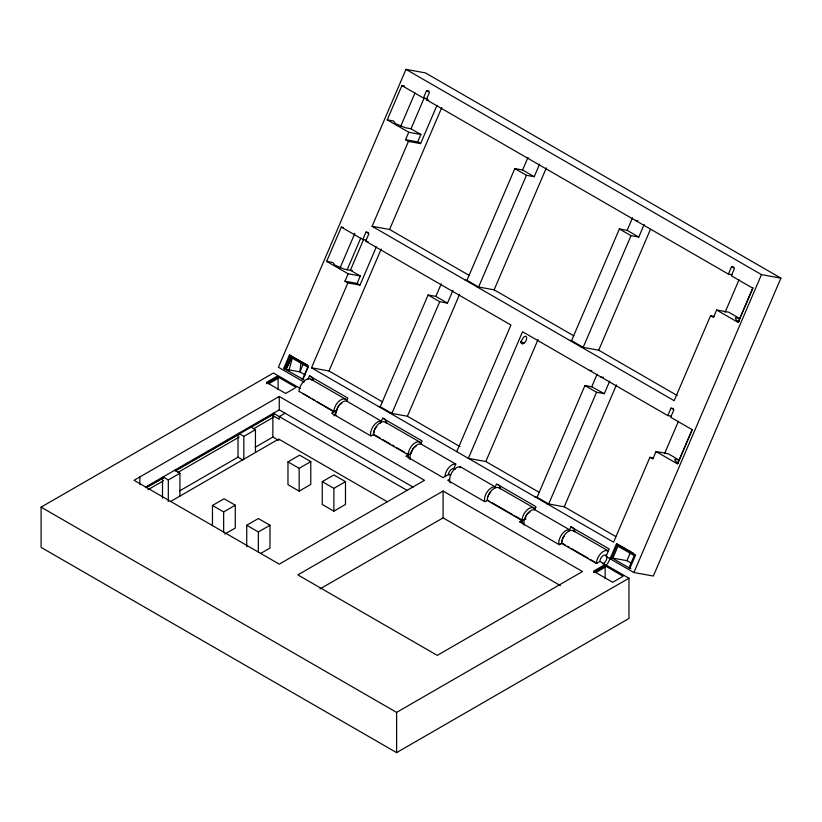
<?xml version="1.0" encoding="UTF-8"?>
<svg xmlns="http://www.w3.org/2000/svg" width="822" height="822" viewBox="0 0 822 822"><rect width="100%" height="100%" fill="white"/><g stroke="black" fill="none" stroke-linecap="round" stroke-linejoin="round"><path stroke-width="1.23" d="M301.078 361.731L299.896 371.863L305.168 374.894M444.959 476.575L445.298 474.315A9.854 5.692 -60 0 1 455.748 464.081L420.895 443.962A9.854 5.692 -60 0 0 413.147 448.504A9.854 5.692 -60 0 0 410.24 458.471M448.442 474.797L448.607 473.667A4.932 2.846 -60 0 1 451.668 469.157A4.932 2.846 -60 0 1 455.028 469.413M450.343 482.915A9.854 5.692 -60 0 1 449.603 479.257L449.953 476.996A9.854 5.692 -60 0 1 460.392 466.762L495.245 486.891A9.854 5.692 -60 0 0 487.497 491.433A9.854 5.692 -60 0 0 484.59 501.399M289.108 369.9L292.447 357.58M380.411 423.381L381.336 421.141L346.535 401.033A9.854 5.692 -60 0 0 338.798 405.575A9.854 5.692 -60 0 0 335.89 415.542M569.194 530.765L570.879 526.84L609.215 548.973L606.03 556.422L633.906 572.523L653.326 576.037L780.9 278.134L425.395 72.881L405.976 69.367L278.401 367.27L304.14 382.127M348.148 273.777L344.952 281.216L357.097 283.415L360.283 275.976L348.148 273.777L326.653 261.365L341.325 227.108L343.391 227.478M408.74 132.27L405.554 139.719L417.689 141.918L420.874 134.469L408.74 132.27L387.244 119.858L401.917 85.601L404.424 86.053M301.695 378.86L303.832 379.702L283.682 368.462L289.426 355.053L307.438 365.071M283.682 368.462L284.659 368.636L290.402 355.227M285.594 365.698L286.015 369.345L291.111 357.426L285.82 369.304L284.659 368.636M339.763 268.609L354.868 233.356M400.807 126.064L414.946 93.04M303.143 364.28L299.896 371.863L284.854 369.129M347.11 269.924L360.694 238.195M302.671 379.034L307.767 367.115L290.926 357.395M302.856 379.528L308.599 366.119L289.426 355.053M341.325 227.108L362.81 239.51L366.006 232.071L368.431 232.503M401.917 85.601L423.412 98.013L426.597 90.564L429.022 91.006M363.612 239.438L350.408 270.274L360.283 275.976M387.244 119.858L393.553 120.998L395.485 123.649L405.174 127.708L411 128.766L424.203 97.931M653.562 457.957L649.925 457.289L613.572 542.191L311.497 367.804L347.86 282.902L359.995 285.1L376.373 246.867M456.724 451.648L510.945 325.039L365.718 241.195L368.903 233.746L366.006 232.071M714.164 316.449L710.516 315.792L674.163 400.694L372.099 226.297L408.452 141.394L420.597 143.593L436.965 105.36M732.022 274.743L728.384 274.086L426.31 99.688L429.505 92.239L426.597 90.564M308.106 379.106L309.473 375.921L347.809 398.053L346.535 401.033M311.497 367.804L328.985 370.969L381.192 249.045M372.099 226.297L389.577 229.461L441.784 107.538M378.305 406.366L380.247 406.715L428.087 295.006L435.855 296.413L447.476 303.123L452.871 290.515M420.895 443.962L422.169 440.982L382.672 418.172L380.987 422.097L381.387 421.162A9.854 5.692 -60 0 0 373.65 425.693A9.854 5.692 -60 0 0 370.743 435.66M435.855 296.413L441.25 283.806M447.476 303.123L439.708 301.715L391.868 413.425L380.247 406.715M389.926 413.076L407.404 416.24L459.611 294.327M465.036 279.953L466.978 280.312L514.819 168.592L522.587 170L534.208 176.709L539.602 164.102M522.587 170L527.991 157.403M534.208 176.709L526.44 175.302L478.599 287.012L466.978 280.312M476.657 286.662L494.135 289.827L546.342 167.914M453.836 468.55L455.748 464.081M459.991 467.708L460.392 466.762M671.43 416.251L667.783 415.583L522.556 331.739L468.345 458.347L485.823 461.522L538.03 339.599M494.844 487.836L496.519 483.911L536.026 506.712L534.752 509.691A9.854 5.692 -60 0 0 527.005 514.233A9.854 5.692 -60 0 0 524.097 524.2M569.605 340.329L571.547 340.678L619.387 228.958L627.155 230.365L638.766 237.075L644.171 224.478M627.155 230.365L632.55 217.768M638.766 237.075L630.998 235.667L583.158 347.387L571.547 340.678M581.216 347.028L598.693 350.193L650.408 229.451M535.143 496.92L537.085 497.269L584.925 385.559L591.727 386.792L604.314 393.676L609.708 381.069M591.727 386.792L597.121 374.185M604.314 393.676L596.546 392.269L548.706 503.978L537.085 497.269M546.764 503.629L564.241 506.794L616.449 384.871M667.783 415.583L670.978 408.144L673.403 408.575M728.384 274.086L731.57 266.636L733.995 267.078M610.736 557.275L616.469 543.876L617.445 544.051L611.702 557.45L610.736 557.275L629.899 568.341L635.642 554.942L616.469 543.876M678.612 462.745L675.592 461.563L674.708 459.282L679.198 460.094L668.152 453.723L656.018 451.525L652.832 458.974L649.925 457.289M739.379 321.31L736.183 320.066L735.31 317.775L739.79 318.587L728.754 312.216L716.609 310.017L713.424 317.467L710.516 315.792M620.312 546.63L617.969 546.209L612.863 558.128L611.702 557.45M664.546 453.703L678.438 421.265M725.138 312.196L739.029 279.757M611.897 557.953L626.939 560.676L630.186 553.093M677.688 463.608L692.401 429.259M738.279 322.121L752.993 287.751M633.906 572.523L761.48 274.62L780.9 278.134M286.015 369.345L292.211 357.426M333.938 415.881L336.784 410.877M255.169 447.271L272.873 437.047L272.873 414.237L274.343 413.743L272.873 415.583L279.264 419.271L279.264 416.59L285.08 413.23M519.771 521.898L525.577 518.548L519.771 521.898L559.268 544.709L562.012 543.106L565.279 544.996M559.268 544.709L561.58 543.363A9.854 5.692 -60 0 1 566.748 532.605A9.854 5.692 -60 0 1 574.588 531.824M561.59 543.363L596.433 563.481L599.916 561.467L628.964 578.236L628.964 618.483L396.605 752.633L41.1 547.38L41.1 507.143L273.459 372.993L300.349 388.518M276.942 376.342L266.482 382.384L285.655 393.45L296.115 387.409L276.942 376.342L276.942 377.688L266.482 383.72M268.815 383.72L278.103 378.356L278.103 389.597M279.264 396.461L134.048 480.305L279.264 564.149L424.491 480.305L279.264 396.461L279.264 409.88L413.158 487.179M346.874 400.355A9.854 5.692 -60 0 0 339.034 401.136A9.854 5.692 -60 0 0 333.876 411.894L299.455 391.519M145.381 487.179L279.264 409.88M147.015 486.901L163.979 477.469L146.275 487.693M175.23 470.616L239.49 433.872M250.751 427.019L271.774 414.884M175.6 470.759L274.343 413.743M148.001 489.686L163.568 480.706M178.025 472.352L239.181 437.047M253.638 428.704L273.654 417.144M163.085 476.955L168.315 479.976L179.936 473.267L179.936 496.077M238.606 433.358L243.836 436.379L255.447 429.67L255.447 452.47M179.638 490.878L238.02 457.166L242.86 459.96M170.431 501.564L278.689 439.061L387.368 501.8M336.342 410.466L331.543 413.23L371.051 436.04L373.373 434.694A9.854 5.692 -60 0 1 378.541 423.936A9.854 5.692 -60 0 1 386.381 423.166M212.466 525.731L212.466 505.458L224.077 498.759L235.277 505.211L235.277 528.022L224.714 534.115M287.977 461.861L299.598 455.152L310.788 461.615L310.788 484.425L299.167 491.135L287.977 484.672L287.977 461.861L299.167 468.324L310.788 461.615M212.466 505.458L223.656 511.921L235.277 505.211M246.734 546.784L246.734 525.248L258.355 518.538L269.976 525.248L269.976 548.058L260.471 553.545M322.255 481.651L333.876 474.941L345.487 481.651L345.487 504.461L333.876 511.161L322.255 504.461L322.255 481.651L333.876 488.36L345.487 481.651M246.734 525.248L258.355 531.957L269.976 525.248M411.709 452.809L405.904 456.159L443.079 477.623L448.884 474.273L450.744 475.342M449.613 479.216L447.723 480.305L484.908 501.769L487.662 500.187L489.84 501.441M443.079 491.042L297.852 574.886L437.273 655.381L582.49 571.537L443.079 491.042L443.079 517.87L320.025 588.912M603.985 565.156L593.535 571.198L612.698 582.264L623.158 576.222L603.985 565.156L603.985 566.502L593.535 572.533M595.858 572.533L605.146 567.17L605.146 578.667M41.1 507.143L396.605 712.386L628.964 578.236M522.628 343.791A4.11 2.374 -60 0 1 521.467 340.606L523.635 337.123A4.11 2.374 -60 0 1 525.823 336.342A4.213 2.435 -60 0 1 526.47 339.558A4.213 2.435 -60 0 1 523.943 343.236L522.628 343.791L520.521 342.579M423.412 98.013L427.05 98.671M426.31 99.688L428.745 100.13M635.437 220.419L637.862 220.861M362.81 239.51L366.458 240.178M365.718 241.195L368.143 241.627M326.653 261.365L332.961 262.506L334.883 265.157L344.582 269.215L352.35 270.623M589.364 370.311L591.861 370.763M600.985 377.021L603.41 377.462M628.738 567.673L629.714 567.848M294.708 358.998L296.855 359.902M405.976 69.367L761.48 274.62M731.57 266.636L734.478 268.311L731.282 275.76L752.777 288.173L738.105 322.43L716.609 310.017M514.819 168.592L526.44 175.302M619.387 228.958L630.998 235.667M411 128.766L420.874 134.469M417.689 141.918L420.597 143.593M405.554 139.719L408.452 141.394M389.577 229.461L469.239 275.452M494.135 289.827L573.807 335.828M598.693 350.193L677.256 395.557M670.978 408.144L673.876 409.818L670.69 417.268L692.186 429.67L677.513 463.927L656.018 451.525M520.778 341.407L523.943 343.236M428.087 295.006L439.708 301.715M584.925 385.559L596.546 392.269M357.097 283.415L359.995 285.1M344.952 281.216L347.86 282.902M328.985 370.969L382.641 401.948M407.404 416.24L459.971 446.593M485.823 461.522L539.479 492.501M564.241 506.794L615.709 536.509M618.504 544.667L633.413 553.268M617.969 546.209L634.235 555.6L629.128 567.519L630.875 568.526M626.939 560.676L631.286 563.183M310.922 379.209L345.774 399.328M385.271 422.138L420.124 442.257M499.129 487.867L533.981 507.996M573.479 530.796L608.331 550.925A9.854 5.692 -60 0 0 600.738 553.566A9.854 5.692 -60 0 0 596.433 563.481M534.752 509.691L569.605 529.82A9.854 5.692 -60 0 0 561.858 534.362A9.854 5.692 -60 0 0 558.95 544.328M276.942 377.688L278.103 378.356M603.985 566.502L605.146 567.17M302.722 393.409L310.346 397.807M312.524 399.071L314.703 400.324M316.881 401.578L333.218 411.01M373.805 434.448L380.339 438.218M382.518 439.482L390.142 443.88M392.32 445.134L394.498 446.397M396.677 447.651L404.301 452.059M406.479 453.312L408.657 454.566M492.018 502.694L512.712 514.644M514.891 515.908L522.515 520.305M567.457 546.25L569.636 547.514M571.814 548.767L588.151 558.2M590.33 559.463L596.864 563.234M373.373 434.694L408.226 454.823M524.117 525.063L522.319 522.504L522.083 520.552L487.23 500.434A9.854 5.692 -60 0 1 492.399 489.676A9.854 5.692 -60 0 1 500.238 488.895M273.459 413.23L407.352 490.539M443.079 517.87L560.368 585.583M272.873 437.047L278.689 440.397M250.227 426.649L255.447 429.67M174.706 470.246L179.936 473.267M396.605 712.386L396.605 752.633M333.876 488.36L333.876 511.161M299.167 468.324L299.167 491.135M258.355 531.957L258.355 552.23M243.836 436.379L243.836 459.179M238.02 434.365L238.02 457.166M223.656 511.921L223.656 532.194M168.315 479.976L168.315 501.512M162.509 477.962L162.509 498.235M139.853 476.955L139.853 484.271M599.916 561.467A4.932 2.846 -60 0 1 603.708 555.271A4.932 2.846 -60 0 1 606.842 558.179A4.932 2.846 -60 0 1 602.505 563.871M337.359 409.88A4.932 2.846 -60 0 1 337.472 408.77M337.821 407.599A4.932 2.846 -60 0 1 341.747 403.458M525.69 519.514A4.932 2.846 -60 0 1 525.69 517.428M526.029 516.257A4.932 2.846 -60 0 1 529.954 512.127M610.14 557.655A9.854 5.692 -60 0 1 606.893 564.416M522.083 520.552A9.854 5.692 -60 0 1 527.251 509.794A9.854 5.692 -60 0 1 535.091 509.024M410.27 459.334A9.854 5.692 -60 0 1 410.949 446.86A9.854 5.692 -60 0 1 421.234 443.284M411.832 451.699A4.932 2.846 -60 0 1 416.096 446.387M299.013 391.765A9.854 5.692 -60 0 1 304.181 381.007A9.854 5.692 -60 0 1 312.021 380.237M374.154 432.875A4.932 2.846 -60 0 1 376.856 426.556M562.361 541.544A4.932 2.846 -60 0 1 564.211 536.067M488.114 496.467A4.932 2.846 -60 0 1 490.713 492.296M309.473 375.921A13.142 7.593 -60 0 1 313.47 380.401M382.672 418.172A13.142 7.593 -60 0 1 386.669 422.662M498.358 484.682A13.142 7.593 -60 0 1 500.516 488.391M570.879 526.84A13.142 7.593 -60 0 1 574.876 531.32"/></g></svg>
